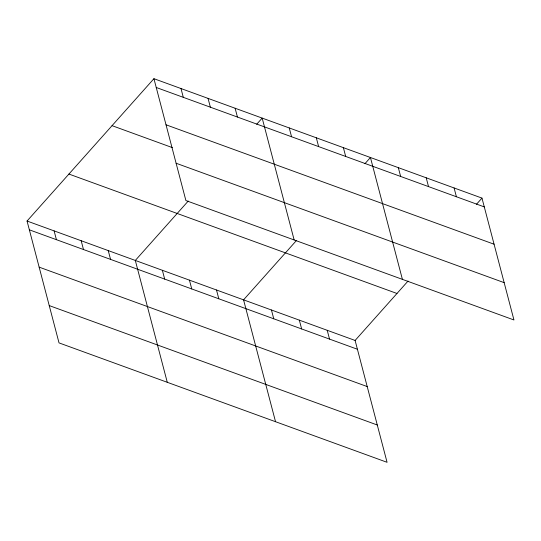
<?xml version="1.0" encoding="UTF-8"?>
<svg xmlns="http://www.w3.org/2000/svg" width="541" height="541" viewBox="0 0 541 541"><rect width="100%" height="100%" fill="white"/><g stroke="black" fill="none" stroke-linecap="round" stroke-linejoin="round"><path stroke-width="0.81" d="M27.05 221.032L355.106 340.451L387.072 462.312L59.023 342.893L27.05 221.032L153.928 78.688L481.977 198.107L513.95 319.968L185.894 200.549L153.928 78.688M188.241 201.056L135.311 260.437L167.277 382.304M256.677 124.274L262.182 118.094L294.155 239.961M296.495 240.468L243.565 299.849L275.538 421.71M364.932 163.686L370.443 157.505L402.409 279.366M355.106 340.451L408.036 281.07M476.472 204.288L481.977 198.107M156.234 87.486L484.29 206.905M166.026 124.795L494.075 244.214M112.055 125.661L172.369 147.619M176.109 163.24L504.165 282.659M68.917 174.053L396.972 293.479M29.356 229.83L357.412 349.249M39.148 267.139L367.197 386.565M49.231 305.584L377.287 425.003M454.095 187.957L456.401 196.755M426.213 177.806L428.519 186.604M398.325 167.656L400.638 176.454M343.379 147.652L345.685 156.45M316.316 137.799L318.622 146.597M289.246 127.947L291.558 136.745M327.217 330.301L329.53 339.099M299.335 320.15L301.641 328.948M235.119 108.241L237.431 117.039M271.447 310L273.76 318.798M208.055 98.388L210.361 107.186M180.992 88.535L183.298 97.333M216.501 289.996L218.807 298.794M189.438 280.143L191.744 288.941M162.374 270.29L164.68 279.088M108.241 250.584L110.553 259.382M81.177 240.731L83.49 249.536M54.114 230.885L56.42 239.683"/></g></svg>
